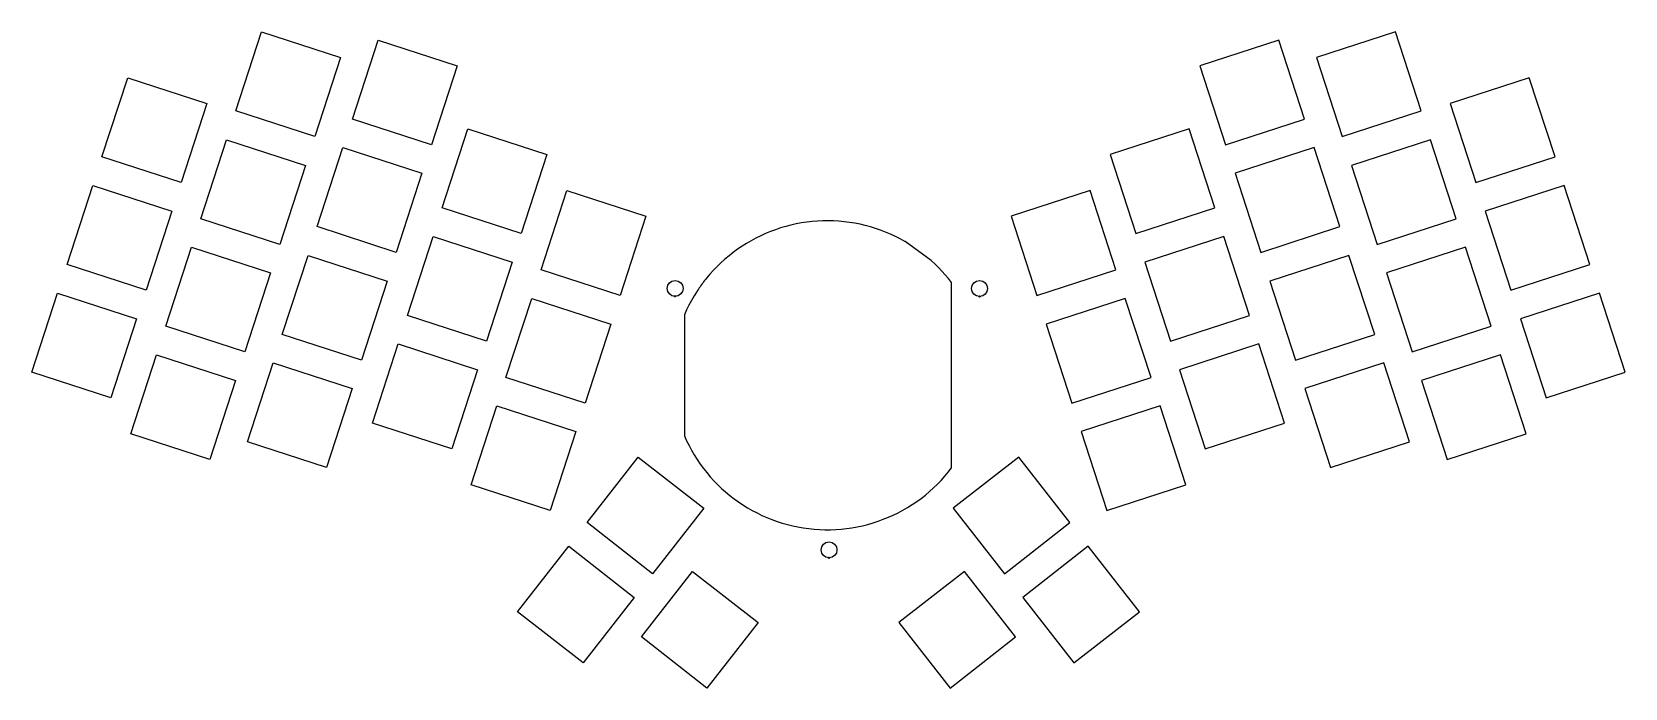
# Model space of a CAD drawing. Extents: x 0 to 268, y -108 to 3.
import ezdxf

# ---------------------------------------------------------------- set-up
doc = ezdxf.new("R2010")
doc.units = 0
doc.layers.get('0').update_dxf_attribs({"linetype": 'CONTINUOUS'})

msp = doc.modelspace()

# ---------------------------------------------------------------- linework, layer by layer
at = {"color": 7}
for points in [[(47.707961, -14.836564), (34.395808, -10.510939), (38.721431, 2.801215), (52.033586, -1.524409)], [(220.705021, -14.836564), (234.017176, -10.510939), (229.691551, 2.801215), (216.379396, -1.524409)], [(58.358194, 1.429614), (71.670349, -2.896011), (67.344724, -16.208166), (54.032569, -11.882541)], [(196.740093, -2.896011), (201.065718, -16.208166), (214.380414, -11.882541), (210.054789, 1.429614)], [(25.170517, -22.550553), (11.858362, -18.224928), (16.183987, -4.910233), (29.496142, -9.235858)], [(243.239927, -22.550553), (256.554622, -18.224928), (252.228997, -4.910233), (238.914302, -9.235858)], [(28.492841, -28.67704), (32.818466, -15.364885), (46.13062, -19.69051), (41.804995, -33.002665)], [(69.155746, -26.825378), (73.481371, -13.513223), (86.793527, -17.838848), (82.467901, -31.151003)], [(185.945081, -31.151003), (199.257236, -26.825378), (194.931611, -13.513223), (181.619456, -17.838848)], [(226.605448, -33.002665), (239.920143, -28.67704), (235.594518, -15.364885), (222.279823, -19.69051)], [(61.423977, -34.313306), (48.111822, -29.987682), (52.434907, -16.675526), (65.749602, -21.001151)], [(206.989005, -34.313306), (220.30116, -29.987682), (215.975535, -16.675526), (202.66338, -21.001151)], [(5.996035, -36.350389), (10.32166, -23.035694), (23.633815, -27.361319), (19.30819, -40.676014)], [(103.455947, -28.24524), (99.130322, -41.559935), (85.818165, -37.23431), (90.143791, -23.919615)], [(178.269192, -23.919615), (164.957037, -28.24524), (169.282662, -41.559935), (182.594817, -37.23431)], [(249.102253, -40.676014), (262.416949, -36.350389), (258.091324, -23.035694), (244.776628, -27.361319)], [(122.996189, -78.585557), (123.82931, -78.953858), (124.677671, -79.291678), (125.536192, -79.601558), (126.407413, -79.878419), (127.283714, -80.127339), (128.172715, -80.345779), (129.066796, -80.533739), (129.965957, -80.68868), (130.870198, -80.81568), (131.779519, -80.90712), (132.69138, -80.97062), (133.603241, -80.99856), (134.517642, -80.99856), (135.429503, -80.96554), (136.341364, -80.8995), (137.250685, -80.80298), (138.154926, -80.67598), (139.054087, -80.515959), (139.945628, -80.325459), (140.832089, -80.104479), (141.71093, -79.850479), (142.579611, -79.568538), (143.435592, -79.256118), (144.283953, -78.915758), (145.117074, -78.544917), (145.937495, -78.143597), (146.742676, -77.716876), (147.532617, -77.262216), (148.307318, -76.779615), (149.061699, -76.269075), (149.80084, -75.733134), (150.51966, -75.174333), (151.218161, -74.587593), (151.896342, -73.980532), (152.551663, -73.348071), (153.184124, -72.69275), (153.793724, -72.01711), (154.380465, -71.321149), (154.941806, -70.602328), (154.941806, -39.406012), (154.421105, -38.740532), (153.880084, -38.090291), (153.318744, -37.46037), (152.737083, -36.848229), (152.135102, -36.253869), (151.515342, -35.682368), (147.095737, -32.492124), (147.070337, -32.476884), (146.280396, -32.042544), (145.477755, -31.636143), (144.659874, -31.257683), (143.829293, -30.907163), (142.986012, -30.584582), (142.132571, -30.289942), (141.26897, -30.025782), (140.397749, -29.792101), (139.518908, -29.588901), (138.634987, -29.416181), (137.743446, -29.271401), (136.846825, -29.159641), (135.947664, -29.07836), (135.048503, -29.02756), (134.144262, -29.00724), (133.242561, -29.0174), (132.34086, -29.06058), (131.441699, -29.131701), (130.545078, -29.235841), (129.653537, -29.370461), (128.764536, -29.535561), (127.883155, -29.731141), (127.009394, -29.954661), (126.145793, -30.211202), (125.289812, -30.495682), (124.443991, -30.808102), (123.60833, -31.151003), (122.787909, -31.521843), (121.977648, -31.920624), (121.185167, -32.347344), (120.405386, -32.799465), (119.643385, -33.279525), (118.896624, -33.784986), (118.170183, -34.315846), (117.461523, -34.872107), (116.773182, -35.451228), (116.102621, -36.053208), (115.45746, -36.678049), (114.83008, -37.32575), (114.228099, -37.993771), (113.651518, -38.682111), (113.491498, -38.880232), (113.334018, -39.078352), (113.181618, -39.279012), (113.029218, -39.479672), (112.879357, -39.685413), (112.732037, -39.891153), (112.587257, -40.096893), (112.442477, -40.305173), (112.300237, -40.513454), (112.157997, -40.721734), (112.061476, -40.861434), (111.583956, -41.620895), (111.131835, -42.398136), (110.710195, -43.190617), (110.313954, -43.995798), (109.945654, -44.816219), (109.945654, -65.194662), (110.316494, -66.022703), (110.720355, -66.838044), (111.149615, -67.638145), (111.606816, -68.425546), (112.091956, -69.195166), (112.605037, -69.947007), (113.140978, -70.681068), (113.704858, -71.394809), (114.294139, -72.08823), (114.90628, -72.76387), (115.54128, -73.414111), (116.199141, -74.044032), (116.879862, -74.651093), (117.580903, -75.232753), (118.299724, -75.791554), (119.041404, -76.324955), (119.798325, -76.830415), (120.575566, -77.310476), (121.365507, -77.762596), (122.173228, -78.189317)], [(63.283259, -44.935599), (67.608884, -31.623443), (80.92358, -35.949068), (76.597955, -49.261224)], [(191.815028, -49.261224), (205.127183, -44.935599), (200.801558, -31.623443), (187.489403, -35.949068)], [(40.227653, -37.77533), (35.902028, -51.087486), (22.589874, -46.761861), (26.915499, -33.449705)], [(59.866956, -39.146932), (55.54133, -52.461627), (42.226635, -48.136002), (46.55226, -34.821307)], [(226.183807, -48.136002), (221.858182, -34.821307), (208.546027, -39.146932), (212.871652, -52.461627)], [(228.182789, -37.77533), (232.508414, -51.087486), (245.82311, -46.761861), (241.497485, -33.449705)], [(109.313193, -39.428872), (109.600214, -39.855593), (109.706894, -40.376293), (109.600214, -40.896994), (109.313193, -41.323715), (108.889013, -41.610735), (108.368312, -41.714875), (107.847612, -41.610735), (107.420891, -41.323715), (107.133871, -40.896994), (107.029731, -40.376293), (107.133871, -39.855593), (107.420891, -39.428872), (107.847612, -39.141852), (108.368312, -39.037712), (108.889013, -39.141852)], [(158.416529, -40.914774), (158.312389, -40.394073), (158.416529, -39.870833), (158.70355, -39.446652), (159.13027, -39.159632), (159.650971, -39.055492), (160.171672, -39.159632), (160.595852, -39.446652), (160.882872, -39.870833), (160.989552, -40.394073), (160.882872, -40.914774), (160.595852, -41.338955), (160.171672, -41.625975), (159.650971, -41.732655), (159.13027, -41.625975), (158.70355, -41.338955)], [(17.687668, -45.499479), (13.362043, -58.814175), (0.049888, -54.48855), (4.375513, -41.173854)], [(84.220503, -42.067935), (97.53266, -46.39356), (93.207035, -59.705716), (79.894878, -55.380091)], [(108.368818, -41.816145)], [(159.652241, -41.83316)], [(175.205949, -59.705716), (188.518104, -55.380091), (184.192479, -42.067935), (170.880324, -46.39356)], [(264.03747, -41.173854), (250.725315, -45.499479), (255.05094, -58.814175), (268.363095, -54.48855)], [(75.076493, -54.064369), (70.750868, -67.379064), (57.438713, -63.053439), (61.764338, -49.738744)], [(193.336489, -54.064369), (197.662114, -67.379064), (210.97427, -63.053439), (206.648645, -49.738744)], [(21.055712, -51.562466), (34.370407, -55.888091), (30.044783, -69.200246), (16.730087, -64.874621)], [(40.674693, -52.916288), (53.986849, -57.241913), (49.661224, -70.554068), (36.349068, -66.228443)], [(227.738289, -52.916288), (214.426134, -57.241913), (218.751759, -70.554068), (232.063914, -66.228443)], [(238.368201, -69.200246), (251.680356, -64.874621), (247.354731, -51.562466), (234.042576, -55.888091)], [(78.368337, -60.155296), (91.683033, -64.480921), (87.357408, -77.795616), (74.042712, -73.469991)], [(194.367731, -73.469991), (190.042106, -60.155296), (176.72995, -64.480921), (181.055575, -77.795616)], [(104.588788, -88.433148), (93.555015, -79.814919), (102.175785, -68.781146), (113.209558, -77.399376)], [(163.821656, -88.433148), (174.855428, -79.814919), (166.237198, -68.781146), (155.203426, -77.399376)], [(133.05968, -83.889083), (133.346701, -83.462363), (133.773421, -83.175342), (134.294122, -83.071202), (134.814822, -83.175342), (135.241543, -83.462363), (135.528563, -83.889083), (135.632703, -84.409784), (135.528563, -84.930484), (135.241543, -85.357205), (134.814822, -85.644225), (134.294122, -85.748365), (133.773421, -85.644225), (133.346701, -85.357205), (133.05968, -84.930484), (132.95554, -84.409784)], [(90.453672, -83.774783), (101.487444, -92.393013), (92.866674, -103.426786), (81.832901, -94.808556)], [(134.296156, -85.8504)], [(177.959312, -83.774783), (166.925539, -92.393013), (175.543769, -103.426786), (186.577542, -94.808556)], [(113.735338, -107.67113), (102.701566, -99.050361), (111.322336, -88.016588), (122.356108, -96.637358)], [(154.677645, -107.67113), (165.708878, -99.050361), (157.090648, -88.016588), (146.056875, -96.637358)]]:
    msp.add_lwpolyline(points, close=True, dxfattribs=at)
for points in [[(108.268818, -41.716145), (108.268818, -41.660918), (108.31359, -41.616145), (108.368818, -41.616145)], [(108.368818, -41.816145), (108.31359, -41.816145), (108.268818, -41.771372), (108.268818, -41.716145)], [(108.368818, -41.616145), (108.424045, -41.616145), (108.468818, -41.660918), (108.468818, -41.716145)], [(108.468818, -41.716145), (108.468818, -41.771372), (108.424045, -41.816145), (108.368818, -41.816145)], [(159.552241, -41.73316), (159.552241, -41.677933), (159.597014, -41.633161), (159.652241, -41.633161)], [(159.652241, -41.83316), (159.597014, -41.83316), (159.552241, -41.788388), (159.552241, -41.73316)], [(159.652241, -41.633161), (159.707468, -41.633161), (159.752241, -41.677933), (159.752241, -41.73316)], [(159.752241, -41.73316), (159.752241, -41.788388), (159.707468, -41.83316), (159.652241, -41.83316)], [(134.196157, -85.7504), (134.196157, -85.695173), (134.240929, -85.6504), (134.296156, -85.6504)], [(134.296156, -85.8504), (134.240929, -85.8504), (134.196157, -85.805627), (134.196157, -85.7504)], [(134.296156, -85.6504), (134.351384, -85.6504), (134.396156, -85.695173), (134.396156, -85.7504)], [(134.396156, -85.7504), (134.396156, -85.805627), (134.351384, -85.8504), (134.296156, -85.8504)]]:
    msp.add_open_spline(points, degree=3, dxfattribs=at)

doc.saveas('drawing.dxf')
